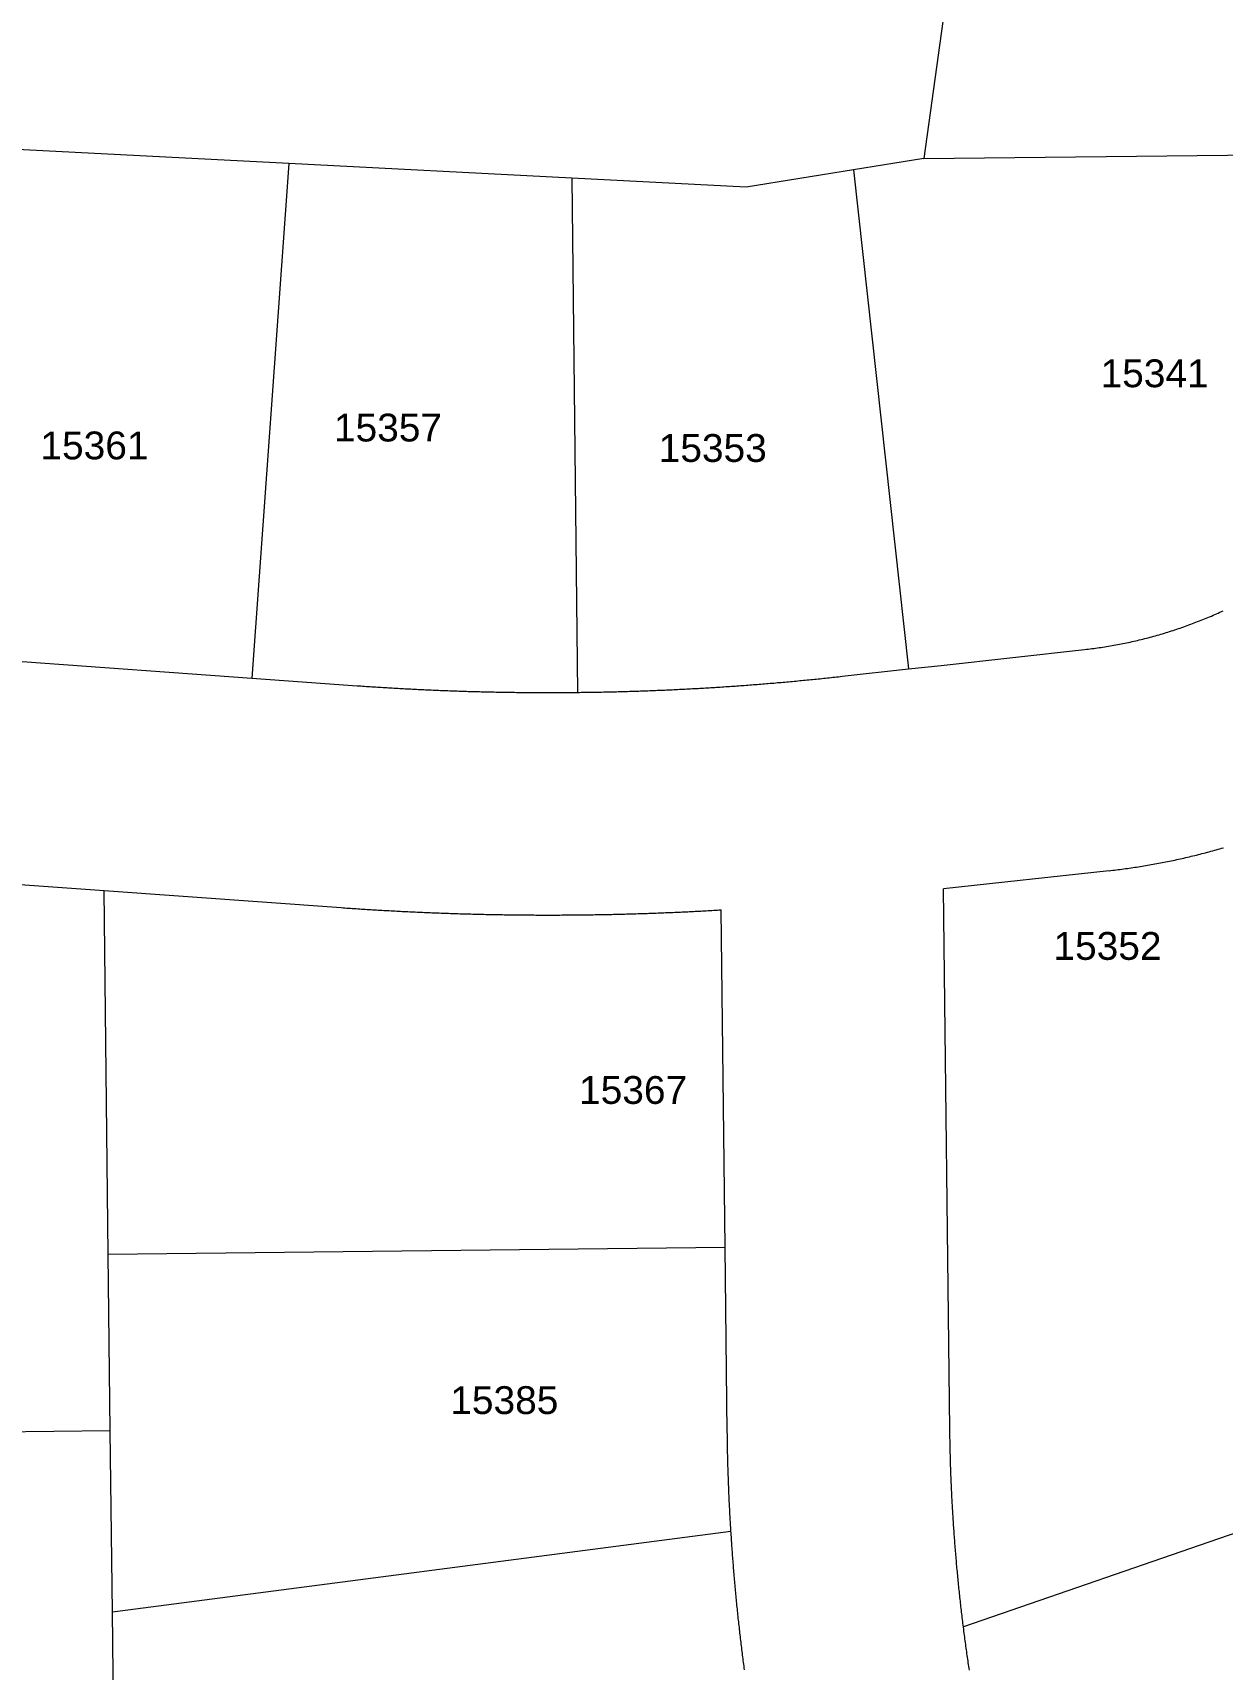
# Model space of a CAD drawing. Header units: feet. Extents: x 865220 to 2843432, y -2240498 to 970288.
# Drawn here: x 2840269.1 to 2840589.7, y 958421 to 958862.3 of the extents above; entities that cross this region are included whole.
import ezdxf
from ezdxf.enums import TextEntityAlignment as Align

# ---------------------------------------------------------------- set-up
doc = ezdxf.new("R2010")
doc.units = ezdxf.units.FT
doc.header["$LTSCALE"] = 0.015
doc.header["$MEASUREMENT"] = 0
doc.layers.add('Dakota County Addresses', color=7, linetype='Continuous')
doc.layers.add('Dakota County Parcels', color=7, linetype='Continuous')
doc.styles.add('Dimensions 100', font='arial.ttf')

# ---------------------------------------------------------------- blocks, each defined once
blk = doc.blocks.new('ACMAP_ANN_TEMPLATE_Dakota County Addresses')
at = {"layer": 'Dakota County Addresses', "style": 'Dimensions 100'}
blk.add_attdef('DakotaCountyAddress', text='', height=50, dxfattribs=at).set_placement((0, 0), align=Align.CENTER)

msp = doc.modelspace()

# ---------------------------------------------------------------- linework, layer by layer
at = {"layer": 'Dakota County Parcels', "lineweight": 5, "ltscale": 100}
for p, q in [((2840520.36, 958908.46), (2840509.22, 958828.35)), ((2840338.1, 958827.02), (2840258.2, 958831.16)), ((2840509.22, 958828.35), (2840490.25, 958825.3)), ((2840509.22, 958828.35), (2840659.19, 958829.96)), ((2840338.1, 958827.02), (2840328.14, 958688.26)), ((2840414.38, 958823.07), (2840338.1, 958827.02)), ((2840490.25, 958825.3), (2840461.33, 958820.63)), ((2840490.25, 958825.3), (2840505.14, 958690.73)), ((2840414.38, 958823.07), (2840415.9, 958684.42)), ((2840461.33, 958820.63), (2840414.38, 958823.07)), ((2840513.89, 958691.7), (2840552.56, 958695.98)), ((2840266.18, 958692.71), (2840328.14, 958688.26)), ((2840505.14, 958690.73), (2840513.89, 958691.7)), ((2840328.14, 958688.26), (2840356.49, 958686.23)), ((2840487.25, 958688.75), (2840505.14, 958690.73)), ((2840559.16, 958636.35), (2840514.58, 958631.42)), ((2840261.89, 958632.87), (2840288.27, 958630.98)), ((2840288.27, 958630.98), (2840352.19, 958626.39)), ((2840289.4, 958532.96), (2840288.27, 958630.98)), ((2840516.27, 958485.69), (2840514.58, 958631.42)), ((2840455.7, 958534.88), (2840454.65, 958625.78)), ((2840289.4, 958532.96), (2840455.7, 958534.88)), ((2840289.95, 958485.32), (2840289.4, 958532.96)), ((2840456.28, 958485), (2840455.7, 958534.88)), ((2840289.95, 958485.32), (2840133.64, 958483.51)), ((2840290.51, 958436.51), (2840289.95, 958485.32)), ((2840290.51, 958436.51), (2840457.26, 958458.31)), ((2840593.88, 958457.99), (2840519.91, 958432.47)), ((2840290.87, 958405.33), (2840290.51, 958436.51))]:
    msp.add_line(p, q, dxfattribs=at)
for points in [[(2840552.56, 958695.98), (2840553.06, 958696.04), (2840553.55, 958696.1), (2840554.05, 958696.16), (2840554.54, 958696.22), (2840555.04, 958696.28), (2840555.54, 958696.35), (2840556.03, 958696.42), (2840556.53, 958696.49), (2840557.02, 958696.56), (2840557.52, 958696.63), (2840558.01, 958696.71), (2840558.5, 958696.79), (2840559, 958696.87), (2840559.49, 958696.95), (2840559.98, 958697.04), (2840560.47, 958697.13), (2840560.97, 958697.21), (2840561.46, 958697.31), (2840561.95, 958697.4), (2840562.44, 958697.49), (2840562.93, 958697.59), (2840563.42, 958697.69), (2840563.91, 958697.79), (2840564.4, 958697.89), (2840564.89, 958698), (2840565.38, 958698.11), (2840565.86, 958698.22), (2840566.35, 958698.33), (2840566.84, 958698.44), (2840567.32, 958698.56), (2840567.81, 958698.67), (2840568.3, 958698.79), (2840568.78, 958698.92), (2840569.27, 958699.04), (2840569.75, 958699.17), (2840570.23, 958699.29), (2840570.72, 958699.42), (2840571.2, 958699.55), (2840571.68, 958699.69), (2840572.16, 958699.82), (2840572.64, 958699.96), (2840573.12, 958700.1), (2840573.6, 958700.24), (2840574.08, 958700.39), (2840574.56, 958700.53), (2840575.04, 958700.68), (2840575.51, 958700.83), (2840575.99, 958700.98), (2840576.46, 958701.13), (2840576.94, 958701.29), (2840577.41, 958701.45), (2840577.89, 958701.61), (2840578.36, 958701.77), (2840578.83, 958701.93), (2840579.31, 958702.1), (2840579.78, 958702.27), (2840580.25, 958702.43), (2840580.72, 958702.61), (2840581.19, 958702.78), (2840581.65, 958702.95), (2840582.12, 958703.13), (2840582.59, 958703.31), (2840583.05, 958703.49), (2840583.52, 958703.67), (2840583.98, 958703.86), (2840584.45, 958704.05), (2840584.91, 958704.24), (2840585.37, 958704.43), (2840585.83, 958704.62), (2840586.29, 958704.81), (2840586.75, 958705.01), (2840587.21, 958705.21), (2840587.67, 958705.41), (2840588.13, 958705.61), (2840588.58, 958705.82), (2840589.04, 958706.02), (2840589.49, 958706.23), (2840589.95, 958706.44)], [(2840415.9, 958684.42), (2840416.4, 958684.43), (2840416.9, 958684.44), (2840417.4, 958684.44), (2840417.9, 958684.45), (2840418.4, 958684.46), (2840418.9, 958684.46), (2840419.4, 958684.47), (2840419.9, 958684.48), (2840420.4, 958684.49), (2840420.9, 958684.5), (2840421.4, 958684.5), (2840421.9, 958684.51), (2840422.4, 958684.52), (2840422.9, 958684.53), (2840423.4, 958684.54), (2840423.9, 958684.56), (2840424.4, 958684.57), (2840424.9, 958684.58), (2840425.4, 958684.59), (2840425.9, 958684.6), (2840426.4, 958684.61), (2840426.9, 958684.63), (2840427.4, 958684.64), (2840427.9, 958684.65), (2840428.4, 958684.67), (2840428.9, 958684.68), (2840429.4, 958684.7), (2840429.9, 958684.71), (2840430.39, 958684.73), (2840430.89, 958684.74), (2840431.39, 958684.76), (2840431.89, 958684.78), (2840432.39, 958684.79), (2840432.89, 958684.81), (2840433.39, 958684.83), (2840433.89, 958684.84), (2840434.39, 958684.86), (2840434.89, 958684.88), (2840435.39, 958684.9), (2840435.89, 958684.92), (2840436.39, 958684.94), (2840436.89, 958684.96), (2840437.39, 958684.98), (2840437.89, 958685), (2840438.39, 958685.02), (2840438.89, 958685.04), (2840439.39, 958685.06), (2840439.89, 958685.09), (2840440.39, 958685.11), (2840440.89, 958685.13), (2840441.39, 958685.15), (2840441.88, 958685.18), (2840442.38, 958685.2), (2840442.88, 958685.22), (2840443.38, 958685.25), (2840443.88, 958685.27), (2840444.38, 958685.3), (2840444.88, 958685.32), (2840445.38, 958685.35), (2840445.88, 958685.38), (2840446.38, 958685.4), (2840446.88, 958685.43), (2840447.38, 958685.46), (2840447.88, 958685.48), (2840448.38, 958685.51), (2840448.87, 958685.54), (2840449.37, 958685.57), (2840449.87, 958685.6), (2840450.37, 958685.63), (2840450.87, 958685.66), (2840451.37, 958685.69), (2840451.87, 958685.72), (2840452.37, 958685.75), (2840452.87, 958685.78), (2840453.37, 958685.81), (2840453.86, 958685.84), (2840454.36, 958685.87), (2840454.86, 958685.9), (2840455.36, 958685.94), (2840455.86, 958685.97), (2840456.36, 958686), (2840456.86, 958686.04), (2840457.36, 958686.07), (2840457.86, 958686.11), (2840458.35, 958686.14), (2840458.85, 958686.18), (2840459.35, 958686.21), (2840459.85, 958686.25), (2840460.35, 958686.28), (2840460.85, 958686.32), (2840461.35, 958686.36), (2840461.84, 958686.39), (2840462.34, 958686.43), (2840462.84, 958686.47), (2840463.34, 958686.51), (2840463.84, 958686.55), (2840464.34, 958686.59), (2840464.84, 958686.62), (2840465.33, 958686.66), (2840465.83, 958686.7), (2840466.33, 958686.74), (2840466.83, 958686.79), (2840467.33, 958686.83), (2840467.83, 958686.87), (2840468.32, 958686.91), (2840468.82, 958686.95), (2840469.32, 958686.99), (2840469.82, 958687.04), (2840470.32, 958687.08), (2840470.81, 958687.12), (2840471.31, 958687.17), (2840471.81, 958687.21), (2840472.31, 958687.26), (2840472.81, 958687.3), (2840473.3, 958687.35), (2840473.8, 958687.39), (2840474.3, 958687.44), (2840474.8, 958687.48), (2840475.3, 958687.53), (2840475.79, 958687.58), (2840476.29, 958687.62), (2840476.79, 958687.67), (2840477.29, 958687.72), (2840477.78, 958687.77), (2840478.28, 958687.82), (2840478.78, 958687.86), (2840479.28, 958687.91), (2840479.77, 958687.96), (2840480.27, 958688.01), (2840480.77, 958688.06), (2840481.27, 958688.11), (2840481.76, 958688.17), (2840482.26, 958688.22), (2840482.76, 958688.27), (2840483.26, 958688.32), (2840483.75, 958688.37), (2840484.25, 958688.43), (2840484.75, 958688.48), (2840485.24, 958688.53), (2840485.74, 958688.59), (2840486.24, 958688.64), (2840486.73, 958688.69), (2840487.25, 958688.75)], [(2840356.49, 958686.23), (2840356.99, 958686.19), (2840357.49, 958686.16), (2840357.98, 958686.12), (2840358.48, 958686.09), (2840358.98, 958686.05), (2840359.48, 958686.02), (2840359.98, 958685.99), (2840360.48, 958685.95), (2840360.98, 958685.92), (2840361.48, 958685.89), (2840361.98, 958685.86), (2840362.47, 958685.82), (2840362.97, 958685.79), (2840363.47, 958685.76), (2840363.97, 958685.73), (2840364.47, 958685.7), (2840364.97, 958685.67), (2840365.47, 958685.64), (2840365.97, 958685.61), (2840366.47, 958685.58), (2840366.97, 958685.55), (2840367.46, 958685.52), (2840367.96, 958685.5), (2840368.46, 958685.47), (2840368.96, 958685.44), (2840369.46, 958685.41), (2840369.96, 958685.39), (2840370.46, 958685.36), (2840370.96, 958685.34), (2840371.46, 958685.31), (2840371.96, 958685.29), (2840372.46, 958685.26), (2840372.96, 958685.24), (2840373.46, 958685.21), (2840373.96, 958685.19), (2840374.45, 958685.16), (2840374.95, 958685.14), (2840375.45, 958685.12), (2840375.95, 958685.1), (2840376.45, 958685.07), (2840376.95, 958685.05), (2840377.45, 958685.03), (2840377.95, 958685.01), (2840378.45, 958684.99), (2840378.95, 958684.97), (2840379.45, 958684.95), (2840379.95, 958684.93), (2840380.45, 958684.91), (2840380.95, 958684.89), (2840381.45, 958684.87), (2840381.95, 958684.85), (2840382.45, 958684.84), (2840382.95, 958684.82), (2840383.45, 958684.8), (2840383.95, 958684.78), (2840384.45, 958684.77), (2840384.95, 958684.75), (2840385.45, 958684.74), (2840385.94, 958684.72), (2840386.44, 958684.7), (2840386.94, 958684.69), (2840387.44, 958684.68), (2840387.94, 958684.66), (2840388.44, 958684.65), (2840388.94, 958684.63), (2840389.44, 958684.62), (2840389.94, 958684.61), (2840390.44, 958684.6), (2840390.94, 958684.58), (2840391.44, 958684.57), (2840391.94, 958684.56), (2840392.44, 958684.55), (2840392.94, 958684.54), (2840393.44, 958684.53), (2840393.94, 958684.52), (2840394.44, 958684.51), (2840394.94, 958684.5), (2840395.44, 958684.49), (2840395.94, 958684.48), (2840396.44, 958684.47), (2840396.94, 958684.47), (2840397.44, 958684.46), (2840397.94, 958684.45), (2840398.44, 958684.44), (2840398.94, 958684.44), (2840399.44, 958684.43), (2840399.94, 958684.43), (2840400.44, 958684.42), (2840400.94, 958684.42), (2840401.44, 958684.41), (2840401.94, 958684.41), (2840402.44, 958684.4), (2840402.94, 958684.4), (2840403.44, 958684.4), (2840403.94, 958684.39), (2840404.44, 958684.39), (2840404.94, 958684.39), (2840405.44, 958684.39), (2840405.94, 958684.38), (2840406.44, 958684.38), (2840406.94, 958684.38), (2840407.44, 958684.38), (2840407.94, 958684.38), (2840408.44, 958684.38), (2840408.94, 958684.38), (2840409.44, 958684.38), (2840409.94, 958684.38), (2840410.44, 958684.38), (2840410.94, 958684.39), (2840411.44, 958684.39), (2840411.94, 958684.39), (2840412.44, 958684.39), (2840412.94, 958684.4), (2840413.44, 958684.4), (2840413.94, 958684.4), (2840414.44, 958684.41), (2840414.94, 958684.41), (2840415.9, 958684.42)], [(2840559.16, 958636.35), (2840559.66, 958636.41), (2840560.15, 958636.46), (2840560.65, 958636.52), (2840561.15, 958636.58), (2840561.64, 958636.64), (2840562.14, 958636.71), (2840562.63, 958636.77), (2840563.13, 958636.84), (2840563.63, 958636.9), (2840564.12, 958636.97), (2840564.62, 958637.04), (2840565.11, 958637.11), (2840565.6, 958637.18), (2840566.1, 958637.26), (2840566.59, 958637.33), (2840567.09, 958637.41), (2840567.58, 958637.49), (2840568.08, 958637.56), (2840568.57, 958637.65), (2840569.06, 958637.73), (2840569.55, 958637.81), (2840570.05, 958637.89), (2840570.54, 958637.98), (2840571.03, 958638.07), (2840571.52, 958638.16), (2840572.02, 958638.25), (2840572.51, 958638.34), (2840573, 958638.43), (2840573.49, 958638.53), (2840573.98, 958638.62), (2840574.47, 958638.72), (2840574.96, 958638.82), (2840575.45, 958638.92), (2840575.94, 958639.02), (2840576.43, 958639.12), (2840576.92, 958639.22), (2840577.41, 958639.33), (2840577.9, 958639.43), (2840578.38, 958639.54), (2840578.87, 958639.65), (2840579.36, 958639.76), (2840579.85, 958639.87), (2840580.33, 958639.99), (2840580.82, 958640.1), (2840581.31, 958640.22), (2840581.79, 958640.33), (2840582.28, 958640.45), (2840582.76, 958640.57), (2840583.25, 958640.69), (2840583.73, 958640.82), (2840584.22, 958640.94), (2840584.7, 958641.06), (2840585.19, 958641.19), (2840585.67, 958641.32), (2840586.15, 958641.45), (2840586.64, 958641.58), (2840587.12, 958641.71), (2840587.6, 958641.84), (2840588.08, 958641.98), (2840588.56, 958642.12), (2840589.04, 958642.25), (2840589.52, 958642.39), (2840590, 958642.53)], [(2840352.19, 958626.39), (2840352.69, 958626.35), (2840353.19, 958626.32), (2840353.69, 958626.28), (2840354.19, 958626.25), (2840354.69, 958626.21), (2840355.19, 958626.18), (2840355.68, 958626.15), (2840356.18, 958626.11), (2840356.68, 958626.08), (2840357.18, 958626.05), (2840357.68, 958626.01), (2840358.18, 958625.98), (2840358.68, 958625.95), (2840359.18, 958625.92), (2840359.68, 958625.89), (2840360.17, 958625.86), (2840360.67, 958625.83), (2840361.17, 958625.8), (2840361.67, 958625.77), (2840362.17, 958625.74), (2840362.67, 958625.71), (2840363.17, 958625.68), (2840363.67, 958625.65), (2840364.17, 958625.62), (2840364.67, 958625.59), (2840365.17, 958625.57), (2840365.66, 958625.54), (2840366.16, 958625.51), (2840366.66, 958625.49), (2840367.16, 958625.46), (2840367.66, 958625.43), (2840368.16, 958625.41), (2840368.66, 958625.38), (2840369.16, 958625.36), (2840369.66, 958625.33), (2840370.16, 958625.31), (2840370.66, 958625.28), (2840371.16, 958625.26), (2840371.66, 958625.24), (2840372.16, 958625.21), (2840372.65, 958625.19), (2840373.15, 958625.17), (2840373.65, 958625.15), (2840374.15, 958625.12), (2840374.65, 958625.1), (2840375.15, 958625.08), (2840375.65, 958625.06), (2840376.15, 958625.04), (2840376.65, 958625.02), (2840377.15, 958625), (2840377.65, 958624.98), (2840378.15, 958624.96), (2840378.65, 958624.94), (2840379.15, 958624.92), (2840379.65, 958624.9), (2840380.15, 958624.89), (2840380.65, 958624.87), (2840381.15, 958624.85), (2840381.65, 958624.83), (2840382.15, 958624.82), (2840382.65, 958624.8), (2840383.15, 958624.78), (2840383.65, 958624.77), (2840384.15, 958624.75), (2840384.64, 958624.74), (2840385.14, 958624.72), (2840385.64, 958624.71), (2840386.14, 958624.69), (2840386.64, 958624.68), (2840387.14, 958624.67), (2840387.64, 958624.65), (2840388.14, 958624.64), (2840388.64, 958624.63), (2840389.14, 958624.62), (2840389.64, 958624.6), (2840390.14, 958624.59), (2840390.64, 958624.58), (2840391.14, 958624.57), (2840391.64, 958624.56), (2840392.14, 958624.55), (2840392.64, 958624.54), (2840393.14, 958624.53), (2840393.64, 958624.52), (2840394.14, 958624.51), (2840394.64, 958624.5), (2840395.14, 958624.49), (2840395.64, 958624.49), (2840396.14, 958624.48), (2840396.64, 958624.47), (2840397.14, 958624.46), (2840397.64, 958624.46), (2840398.14, 958624.45), (2840398.64, 958624.44), (2840399.14, 958624.44), (2840399.64, 958624.43), (2840400.14, 958624.43), (2840400.64, 958624.42), (2840401.14, 958624.42), (2840401.64, 958624.41), (2840402.14, 958624.41), (2840402.64, 958624.41), (2840403.14, 958624.4), (2840403.64, 958624.4), (2840404.14, 958624.4), (2840404.64, 958624.39), (2840405.14, 958624.39), (2840405.64, 958624.39), (2840406.14, 958624.39), (2840406.64, 958624.39), (2840407.14, 958624.39), (2840407.64, 958624.39), (2840408.14, 958624.39), (2840408.64, 958624.39), (2840409.14, 958624.39), (2840409.64, 958624.39), (2840410.14, 958624.39), (2840410.64, 958624.39), (2840411.14, 958624.39), (2840411.64, 958624.4), (2840412.14, 958624.4), (2840412.64, 958624.4), (2840413.14, 958624.4), (2840413.64, 958624.41), (2840414.14, 958624.41), (2840414.64, 958624.41), (2840415.14, 958624.42), (2840415.64, 958624.42), (2840416.14, 958624.43), (2840416.64, 958624.43), (2840417.14, 958624.44), (2840417.64, 958624.45), (2840418.14, 958624.45), (2840418.64, 958624.46), (2840419.14, 958624.47), (2840419.64, 958624.47), (2840420.14, 958624.48), (2840420.64, 958624.49), (2840421.14, 958624.5), (2840421.64, 958624.51), (2840422.14, 958624.51), (2840422.64, 958624.52), (2840423.14, 958624.53), (2840423.64, 958624.54), (2840424.14, 958624.55), (2840424.64, 958624.56), (2840425.14, 958624.57), (2840425.64, 958624.59), (2840426.14, 958624.6), (2840426.64, 958624.61), (2840427.13, 958624.62), (2840427.63, 958624.63), (2840428.13, 958624.65), (2840428.63, 958624.66), (2840429.13, 958624.67), (2840429.63, 958624.69), (2840430.13, 958624.7), (2840430.63, 958624.71), (2840431.13, 958624.73), (2840431.63, 958624.74), (2840432.13, 958624.76), (2840432.63, 958624.77), (2840433.13, 958624.79), (2840433.63, 958624.81), (2840434.13, 958624.82), (2840434.63, 958624.84), (2840435.13, 958624.86), (2840435.63, 958624.88), (2840436.13, 958624.89), (2840436.63, 958624.91), (2840437.13, 958624.93), (2840437.63, 958624.95), (2840438.13, 958624.97), (2840438.63, 958624.99), (2840439.13, 958625.01), (2840439.63, 958625.03), (2840440.13, 958625.05), (2840440.63, 958625.07), (2840441.13, 958625.09), (2840441.62, 958625.11), (2840442.12, 958625.13), (2840442.62, 958625.15), (2840443.12, 958625.18), (2840443.62, 958625.2), (2840444.12, 958625.22), (2840444.62, 958625.25), (2840445.12, 958625.27), (2840445.62, 958625.29), (2840446.12, 958625.32), (2840446.62, 958625.34), (2840447.12, 958625.37), (2840447.62, 958625.39), (2840448.12, 958625.42), (2840448.62, 958625.44), (2840449.12, 958625.47), (2840449.61, 958625.5), (2840450.11, 958625.52), (2840450.61, 958625.55), (2840451.11, 958625.58), (2840451.61, 958625.61), (2840452.11, 958625.63), (2840452.61, 958625.66), (2840453.11, 958625.69), (2840453.61, 958625.72), (2840454.11, 958625.75), (2840454.65, 958625.78)], [(2840457.26, 958458.31), (2840457.23, 958458.81), (2840457.2, 958459.31), (2840457.17, 958459.81), (2840457.14, 958460.31), (2840457.11, 958460.81), (2840457.08, 958461.31), (2840457.05, 958461.81), (2840457.03, 958462.3), (2840457, 958462.8), (2840456.97, 958463.3), (2840456.95, 958463.8), (2840456.92, 958464.3), (2840456.9, 958464.8), (2840456.87, 958465.3), (2840456.85, 958465.8), (2840456.82, 958466.3), (2840456.8, 958466.8), (2840456.78, 958467.3), (2840456.76, 958467.8), (2840456.73, 958468.3), (2840456.71, 958468.8), (2840456.69, 958469.3), (2840456.67, 958469.8), (2840456.65, 958470.29), (2840456.63, 958470.79), (2840456.61, 958471.29), (2840456.59, 958471.79), (2840456.58, 958472.29), (2840456.56, 958472.79), (2840456.54, 958473.29), (2840456.52, 958473.79), (2840456.51, 958474.29), (2840456.49, 958474.79), (2840456.48, 958475.29), (2840456.46, 958475.79), (2840456.45, 958476.29), (2840456.44, 958476.79), (2840456.42, 958477.29), (2840456.41, 958477.79), (2840456.4, 958478.29), (2840456.39, 958478.79), (2840456.37, 958479.29), (2840456.36, 958479.79), (2840456.35, 958480.29), (2840456.34, 958480.79), (2840456.33, 958481.29), (2840456.32, 958481.79), (2840456.32, 958482.29), (2840456.31, 958482.79), (2840456.3, 958483.29), (2840456.29, 958483.79), (2840456.29, 958484.29), (2840456.28, 958485)], [(2840519.91, 958432.47), (2840519.85, 958432.96), (2840519.79, 958433.46), (2840519.72, 958433.95), (2840519.66, 958434.45), (2840519.6, 958434.95), (2840519.54, 958435.44), (2840519.49, 958435.94), (2840519.43, 958436.44), (2840519.37, 958436.93), (2840519.31, 958437.43), (2840519.26, 958437.93), (2840519.2, 958438.42), (2840519.14, 958438.92), (2840519.09, 958439.42), (2840519.03, 958439.91), (2840518.98, 958440.41), (2840518.93, 958440.91), (2840518.87, 958441.41), (2840518.82, 958441.9), (2840518.77, 958442.4), (2840518.72, 958442.9), (2840518.66, 958443.39), (2840518.61, 958443.89), (2840518.56, 958444.39), (2840518.51, 958444.89), (2840518.47, 958445.38), (2840518.42, 958445.88), (2840518.37, 958446.38), (2840518.32, 958446.88), (2840518.28, 958447.37), (2840518.23, 958447.87), (2840518.18, 958448.37), (2840518.14, 958448.87), (2840518.09, 958449.37), (2840518.05, 958449.86), (2840518.01, 958450.36), (2840517.96, 958450.86), (2840517.92, 958451.36), (2840517.88, 958451.86), (2840517.84, 958452.35), (2840517.8, 958452.85), (2840517.76, 958453.35), (2840517.72, 958453.85), (2840517.68, 958454.35), (2840517.64, 958454.85), (2840517.6, 958455.35), (2840517.56, 958455.84), (2840517.52, 958456.34), (2840517.49, 958456.84), (2840517.45, 958457.34), (2840517.42, 958457.84), (2840517.38, 958458.34), (2840517.35, 958458.84), (2840517.31, 958459.33), (2840517.28, 958459.83), (2840517.24, 958460.33), (2840517.21, 958460.83), (2840517.18, 958461.33), (2840517.15, 958461.83), (2840517.12, 958462.33), (2840517.09, 958462.83), (2840517.06, 958463.33), (2840517.03, 958463.82), (2840517, 958464.32), (2840516.97, 958464.82), (2840516.94, 958465.32), (2840516.92, 958465.82), (2840516.89, 958466.32), (2840516.86, 958466.82), (2840516.84, 958467.32), (2840516.81, 958467.82), (2840516.79, 958468.32), (2840516.76, 958468.82), (2840516.74, 958469.32), (2840516.72, 958469.82), (2840516.7, 958470.32), (2840516.67, 958470.81), (2840516.65, 958471.31), (2840516.63, 958471.81), (2840516.61, 958472.31), (2840516.59, 958472.81), (2840516.57, 958473.31), (2840516.55, 958473.81), (2840516.54, 958474.31), (2840516.52, 958474.81), (2840516.5, 958475.31), (2840516.48, 958475.81), (2840516.47, 958476.31), (2840516.45, 958476.81), (2840516.44, 958477.31), (2840516.42, 958477.81), (2840516.41, 958478.31), (2840516.4, 958478.81), (2840516.38, 958479.31), (2840516.37, 958479.81), (2840516.36, 958480.31), (2840516.35, 958480.81), (2840516.34, 958481.31), (2840516.33, 958481.81), (2840516.32, 958482.31), (2840516.31, 958482.81), (2840516.3, 958483.31), (2840516.29, 958483.81), (2840516.28, 958484.31), (2840516.28, 958484.81), (2840516.27, 958485.69)], [(2840460.92, 958420.88), (2840460.85, 958421.38), (2840460.79, 958421.87), (2840460.72, 958422.37), (2840460.66, 958422.87), (2840460.59, 958423.36), (2840460.53, 958423.86), (2840460.46, 958424.35), (2840460.4, 958424.85), (2840460.34, 958425.35), (2840460.28, 958425.84), (2840460.22, 958426.34), (2840460.16, 958426.83), (2840460.09, 958427.33), (2840460.03, 958427.83), (2840459.98, 958428.32), (2840459.92, 958428.82), (2840459.86, 958429.32), (2840459.8, 958429.81), (2840459.74, 958430.31), (2840459.69, 958430.81), (2840459.63, 958431.3), (2840459.57, 958431.8), (2840459.52, 958432.3), (2840459.46, 958432.79), (2840459.41, 958433.29), (2840459.35, 958433.79), (2840459.3, 958434.28), (2840459.24, 958434.78), (2840459.19, 958435.28), (2840459.14, 958435.78), (2840459.09, 958436.27), (2840459.04, 958436.77), (2840458.99, 958437.27), (2840458.93, 958437.76), (2840458.88, 958438.26), (2840458.83, 958438.76), (2840458.79, 958439.26), (2840458.74, 958439.75), (2840458.69, 958440.25), (2840458.64, 958440.75), (2840458.59, 958441.25), (2840458.55, 958441.75), (2840458.5, 958442.24), (2840458.45, 958442.74), (2840458.41, 958443.24), (2840458.36, 958443.74), (2840458.32, 958444.23), (2840458.28, 958444.73), (2840458.23, 958445.23), (2840458.19, 958445.73), (2840458.15, 958446.23), (2840458.1, 958446.72), (2840458.06, 958447.22), (2840458.02, 958447.72), (2840457.98, 958448.22), (2840457.94, 958448.72), (2840457.9, 958449.22), (2840457.86, 958449.71), (2840457.82, 958450.21), (2840457.78, 958450.71), (2840457.75, 958451.21), (2840457.71, 958451.71), (2840457.67, 958452.21), (2840457.64, 958452.71), (2840457.6, 958453.2), (2840457.56, 958453.7), (2840457.53, 958454.2), (2840457.49, 958454.7), (2840457.46, 958455.2), (2840457.43, 958455.7), (2840457.39, 958456.2), (2840457.36, 958456.7), (2840457.33, 958457.19), (2840457.3, 958457.69), (2840457.26, 958458.31)], [(2840521.52, 958420.82), (2840521.45, 958421.32), (2840521.37, 958421.81), (2840521.3, 958422.31), (2840521.23, 958422.8), (2840521.16, 958423.3), (2840521.08, 958423.79), (2840521.01, 958424.29), (2840520.94, 958424.78), (2840520.87, 958425.28), (2840520.8, 958425.77), (2840520.73, 958426.27), (2840520.66, 958426.76), (2840520.59, 958427.26), (2840520.53, 958427.75), (2840520.46, 958428.25), (2840520.39, 958428.74), (2840520.33, 958429.24), (2840520.26, 958429.73), (2840520.2, 958430.23), (2840520.13, 958430.73), (2840520.07, 958431.22), (2840520, 958431.72), (2840519.91, 958432.47)]]:
    msp.add_lwpolyline(points, dxfattribs=at)

# ---------------------------------------------------------------- block references
at = {"layer": 'Dakota County Addresses', "lineweight": 5, "ltscale": 100, "xscale": 0.15, "yscale": 0.15, "zscale": 0.15}
for p, values in [((2840571.45, 958766.7), {'DakotaCountyAddress': '15341'}), ((2840364.81, 958752.07), {'DakotaCountyAddress': '15357'}), ((2840285.69, 958747.25), {'DakotaCountyAddress': '15361'}), ((2840452.35, 958746.56), {'DakotaCountyAddress': '15353'}), ((2840558.75, 958612.31), {'DakotaCountyAddress': '15352'}), ((2840430.88, 958573.47), {'DakotaCountyAddress': '15367'}), ((2840396.17, 958489.85), {'DakotaCountyAddress': '15385'})]:
    msp.add_blockref('ACMAP_ANN_TEMPLATE_Dakota County Addresses', p, dxfattribs=at).add_auto_attribs(values)

doc.saveas('drawing.dxf')
